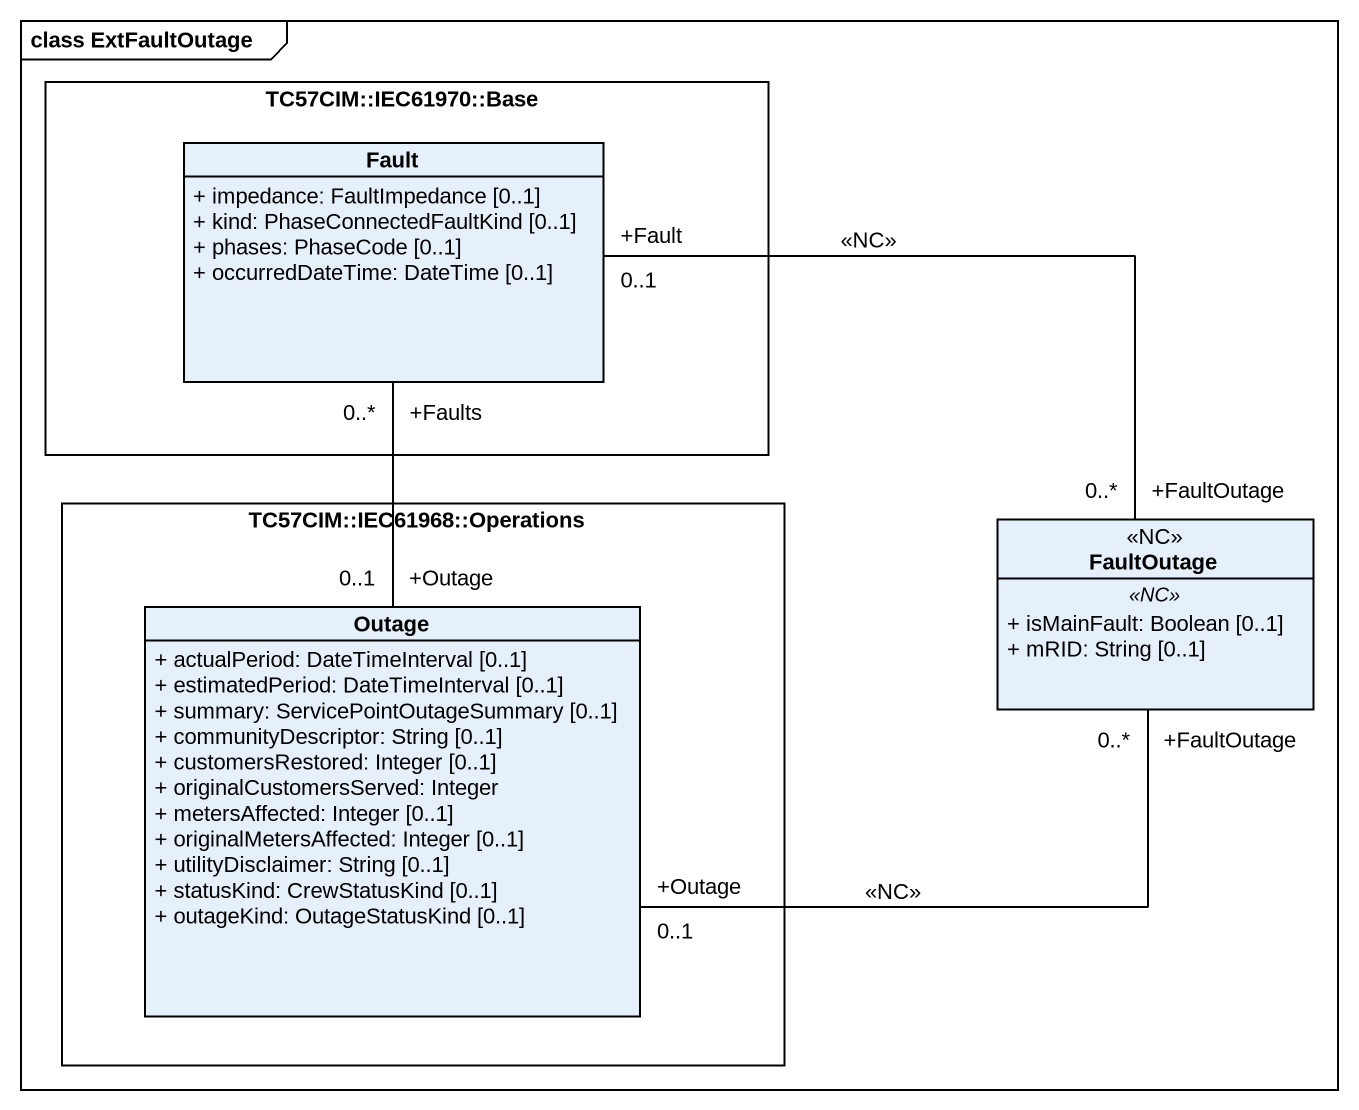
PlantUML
@startuml
mainframe class ExtFaultOutage
hide circle
hide empty members
skinparam classAttributeIconSize 0
rectangle "TC57CIM::IEC61970::Base" as TC57CIM_IEC61970_Base {
  class Fault {
    + impedance: FaultImpedance [0..1]
    + kind: PhaseConnectedFaultKind [0..1]
    + phases: PhaseCode [0..1]
    + occurredDateTime: DateTime [0..1]
  }
}
rectangle "TC57CIM::IEC61968::Operations" as TC57CIM_IEC61968_Operations {
  class Outage {
    + actualPeriod: DateTimeInterval [0..1]
    + estimatedPeriod: DateTimeInterval [0..1]
    + summary: ServicePointOutageSummary [0..1]
    + communityDescriptor: String [0..1]
    + customersRestored: Integer [0..1]
    + originalCustomersServed: Integer
    + metersAffected: Integer [0..1]
    + originalMetersAffected: Integer [0..1]
    + utilityDisclaimer: String [0..1]
    + statusKind: CrewStatusKind [0..1]
    + outageKind: OutageStatusKind [0..1]
  }
}
class FaultOutage <<NC>> {
  .. <<NC>> ..
  + isMainFault: Boolean [0..1]
  + mRID: String [0..1]
}
FaultOutage "+FaultOutage\n0..*" -left- "+Fault\n0..1" Fault : <<NC>>
FaultOutage "+FaultOutage\n0..*" -left- "+Outage\n0..1" Outage : <<NC>>
Outage "+Outage\n0..1" -up- "+Faults\n0..*" Fault
@enduml
